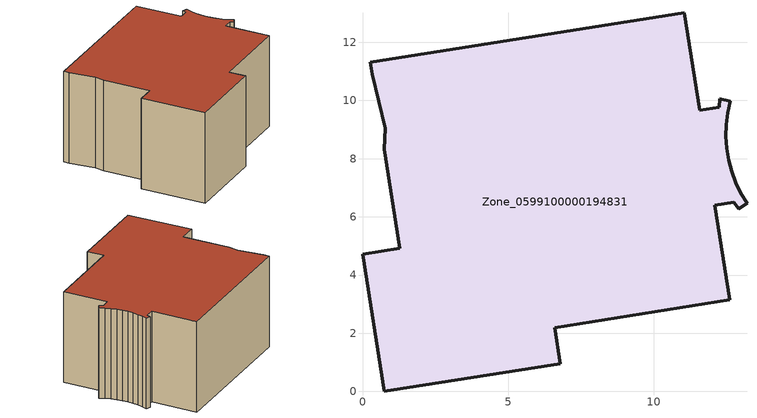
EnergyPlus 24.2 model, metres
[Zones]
Zone_0599100000194831
 floor ground (C_G): 11.06,13.02 11.59,9.66 12.25,9.76 12.28,10.06 12.64,9.97 12.55,9.57 12.5,9.17 12.49,8.76 12.51,8.35 12.58,7.95 12.68,7.56 12.82,7.17 13,6.81 13.21,6.46 12.92,6.27 12.76,6.5 12.11,6.4 12.62,3.15 6.6,2.19 6.79,0.96 0.75,0 0,4.72 1.28,4.92 0.74,8.32 0.78,9.05 0.34,10.9 0.27,11.31 z0
 wall outside (C_F): 0.75,0 6.79,0.96 6.6,2.19 12.62,3.15 12.11,6.4 12.76,6.5 12.92,6.27 13.21,6.46 13,6.81 12.82,7.17 12.68,7.56 12.58,7.95 12.51,8.35 12.49,8.76 12.5,9.17 12.55,9.57 12.64,9.97 12.28,10.06 12.25,9.76 11.59,9.66 11.06,13.02 0.27,11.31 0.34,10.9 0.78,9.05 0.74,8.32 1.28,4.92 0,4.72 0.75,0 z0:6.79
 roof outside (C_R): 11.59,9.66 11.06,13.02 0.27,11.31 0.34,10.9 0.78,9.05 0.74,8.32 1.28,4.92 0,4.72 0.75,0 6.79,0.96 6.6,2.19 12.62,3.15 12.11,6.4 12.76,6.5 12.92,6.27 13.21,6.46 13,6.81 12.82,7.17 12.68,7.56 12.58,7.95 12.51,8.35 12.49,8.76 12.5,9.17 12.55,9.57 12.64,9.97 12.28,10.06 12.25,9.76 z6.79
[BUILDING]
Pand.0599100000194831: North Axis=0; Terrain=City; Loads Convergence Tolerance Value=0.04; Temperature Convergence Tolerance Value=0.4; Solar Distribution=FullExterior; Maximum Number of Warmup Days=25; Minimum Number of Warmup Days=1
[Site:Location]
Rotterdam.The.Hague.AP_ZH_NLD Design_Conditions: Latitude=51.96; Longitude=4.45; Time Zone=1; Elevation=-4.5
[SITE:GROUNDTEMPERATURE:BUILDINGSURFACE]
18, 18, 18, 18, 18, 18, 18, 18, 18, 18, 18, 18
[MATERIAL] Thermal Absorptance=0.9; Solar Absorptance=0.7; Visible Absorptance=0.7
Name | Roughness | Thickness | Conductivity | Density | Specific Heat
G.D.1992-2005 | MediumSmooth | 0.15 | 0.06 | 540 | 1210
F.D.1992-2005 | Rough | 0.3 | 0.12 | 1920 | 840
R.D.1992-2005 | MediumRough | 0.2 | 0.08 | 1500 | 1000
[CONSTRUCTION]
C_G: G.D.1992-2005
C_F: F.D.1992-2005
C_R: R.D.1992-2005
[ZONE]
Zone_0599100000194831: Type=1; Multiplier=1; Ceiling Height=Autocalculate; Volume=Autocalculate; Floor Area=autocalculate; Part of Total Floor Area=Yes
[ZONEINFILTRATION:DESIGNFLOWRATE]
Infil_Zone_0599100000194831: Zone or ZoneList or Space or SpaceList=Zone_0599100000194831; Schedule=AlwaysOn; Design Flow Rate Calculation Method=Flow/Area; Flow Rate per Floor Area=0.0021; Constant Term Coefficient=1; Temperature Term Coefficient=0; Velocity Term Coefficient=0; Velocity Squared Term Coefficient=0
[HVACTEMPLATE:ZONE:IDEALLOADSAIRSYSTEM]
Zone_0599100000194831: Maximum Heating Supply Air Temperature=50; Minimum Cooling Supply Air Temperature=13; Maximum Heating Supply Air Humidity Ratio=0.0156; Minimum Cooling Supply Air Humidity Ratio=0.0077; Heating Limit=NoLimit; Cooling Limit=NoLimit; Dehumidification Control Type=ConstantSensibleHeatRatio; Cooling Sensible Heat Ratio=0.7; Dehumidification Setpoint=60; Humidification Control Type=None; Humidification Setpoint=30; Outdoor Air Method=None; Outdoor Air Flow Rate per Person=0.00944; Outdoor Air Flow Rate per Zone Floor Area=0; Outdoor Air Flow Rate per Zone=0; Demand Controlled Ventilation Type=None; Outdoor Air Economizer Type=NoEconomizer; Heat Recovery Type=None; Sensible Heat Recovery Effectiveness=0.7; Latent Heat Recovery Effectiveness=0.65
[ZONECONTROL:THERMOSTAT]
ThermostatControl_Zone_0599100000194831: Zone or ZoneList=Zone_0599100000194831; Control Type Schedule=DualSetpointControlType; Control 1=Thermostat_Zone_0599100000194831; Temperature Difference Between Cutout And Setpoint=0
[THERMOSTATSETPOINT:DUALSETPOINT]
Thermostat_Zone_0599100000194831: Heating Setpoint Temperature Schedule=HeatingSetpoint_Zone_0599100000194831; Cooling Setpoint Temperature Schedule=CoolingSetpoint_Zone_0599100000194831
[SCHEDULE:COMPACT]
HeatingSetpoint_Zone_0599100000194831: Through: 12/31, For: AllDays, Until: 24:00, 21
CoolingSetpoint_Zone_0599100000194831: Through: 12/31, For: AllDays, Until: 24:00, 24
DualSetpointControlType: Through: 12/31, For: AllDays, Until: 24:00, 4
AlwaysOn: Through: 12/31, For: AllDays, Until: 24:00, 1
